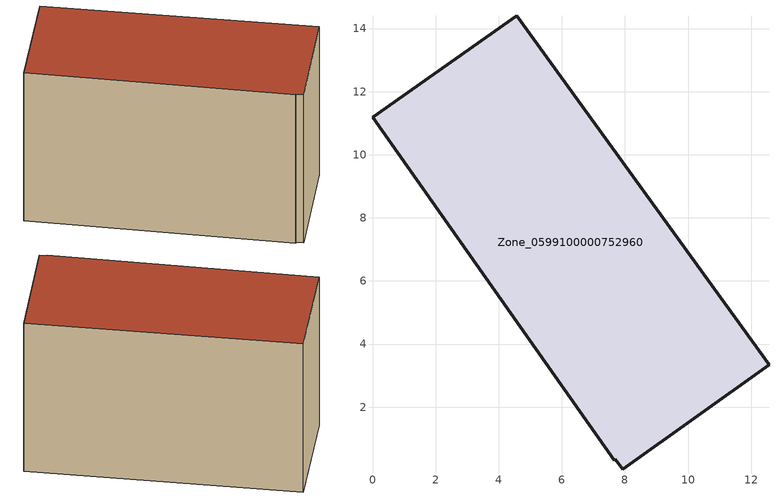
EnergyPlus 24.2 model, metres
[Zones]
Zone_0599100000752960
 floor ground (C_G): 7.93,0.04 7.7,0.34 7.66,0.31 0,11.19 4.57,14.4 12.56,3.35 z0
 wall outside (C_F): 12.56,3.35 4.57,14.4 0,11.19 7.66,0.31 7.7,0.34 7.93,0.04 12.56,3.35 z0:8.85
 roof outside (C_R): 7.7,0.34 7.93,0.04 12.56,3.35 4.57,14.4 0,11.19 7.66,0.31 z8.85
[BUILDING]
Pand.0599100000752960: North Axis=0; Terrain=City; Loads Convergence Tolerance Value=0.04; Temperature Convergence Tolerance Value=0.4; Solar Distribution=FullExterior; Maximum Number of Warmup Days=25; Minimum Number of Warmup Days=1
[Site:Location]
Rotterdam.The.Hague.AP_ZH_NLD Design_Conditions: Latitude=51.96; Longitude=4.45; Time Zone=1; Elevation=-4.5
[SITE:GROUNDTEMPERATURE:BUILDINGSURFACE]
18, 18, 18, 18, 18, 18, 18, 18, 18, 18, 18, 18
[MATERIAL] Thermal Absorptance=0.9; Solar Absorptance=0.7; Visible Absorptance=0.7
Name | Roughness | Thickness | Conductivity | Density | Specific Heat
G.TC.2006-2014 | MediumSmooth | 0.15 | 0.06 | 540 | 1210
F.TC.2006-2014 | Rough | 0.3 | 0.12 | 1920 | 840
R.TC.2006-2014 | MediumRough | 0.2 | 0.08 | 1500 | 1000
[CONSTRUCTION]
C_G: G.TC.2006-2014
C_F: F.TC.2006-2014
C_R: R.TC.2006-2014
[ZONE]
Zone_0599100000752960: Type=1; Multiplier=1; Ceiling Height=Autocalculate; Volume=Autocalculate; Floor Area=autocalculate; Part of Total Floor Area=Yes
[ZONEINFILTRATION:DESIGNFLOWRATE]
Infil_Zone_0599100000752960: Zone or ZoneList or Space or SpaceList=Zone_0599100000752960; Schedule=AlwaysOn; Design Flow Rate Calculation Method=Flow/Area; Flow Rate per Floor Area=0.0015; Constant Term Coefficient=1; Temperature Term Coefficient=0; Velocity Term Coefficient=0; Velocity Squared Term Coefficient=0
[HVACTEMPLATE:ZONE:IDEALLOADSAIRSYSTEM]
Zone_0599100000752960: Maximum Heating Supply Air Temperature=50; Minimum Cooling Supply Air Temperature=13; Maximum Heating Supply Air Humidity Ratio=0.0156; Minimum Cooling Supply Air Humidity Ratio=0.0077; Heating Limit=NoLimit; Cooling Limit=NoLimit; Dehumidification Control Type=ConstantSensibleHeatRatio; Cooling Sensible Heat Ratio=0.7; Dehumidification Setpoint=60; Humidification Control Type=None; Humidification Setpoint=30; Outdoor Air Method=None; Outdoor Air Flow Rate per Person=0.00944; Outdoor Air Flow Rate per Zone Floor Area=0; Outdoor Air Flow Rate per Zone=0; Demand Controlled Ventilation Type=None; Outdoor Air Economizer Type=NoEconomizer; Heat Recovery Type=None; Sensible Heat Recovery Effectiveness=0.7; Latent Heat Recovery Effectiveness=0.65
[ZONECONTROL:THERMOSTAT]
ThermostatControl_Zone_0599100000752960: Zone or ZoneList=Zone_0599100000752960; Control Type Schedule=DualSetpointControlType; Control 1=Thermostat_Zone_0599100000752960; Temperature Difference Between Cutout And Setpoint=0
[THERMOSTATSETPOINT:DUALSETPOINT]
Thermostat_Zone_0599100000752960: Heating Setpoint Temperature Schedule=HeatingSetpoint_Zone_0599100000752960; Cooling Setpoint Temperature Schedule=CoolingSetpoint_Zone_0599100000752960
[SCHEDULE:COMPACT]
HeatingSetpoint_Zone_0599100000752960: Through: 12/31, For: AllDays, Until: 24:00, 21
CoolingSetpoint_Zone_0599100000752960: Through: 12/31, For: AllDays, Until: 24:00, 24
DualSetpointControlType: Through: 12/31, For: AllDays, Until: 24:00, 4
AlwaysOn: Through: 12/31, For: AllDays, Until: 24:00, 1
